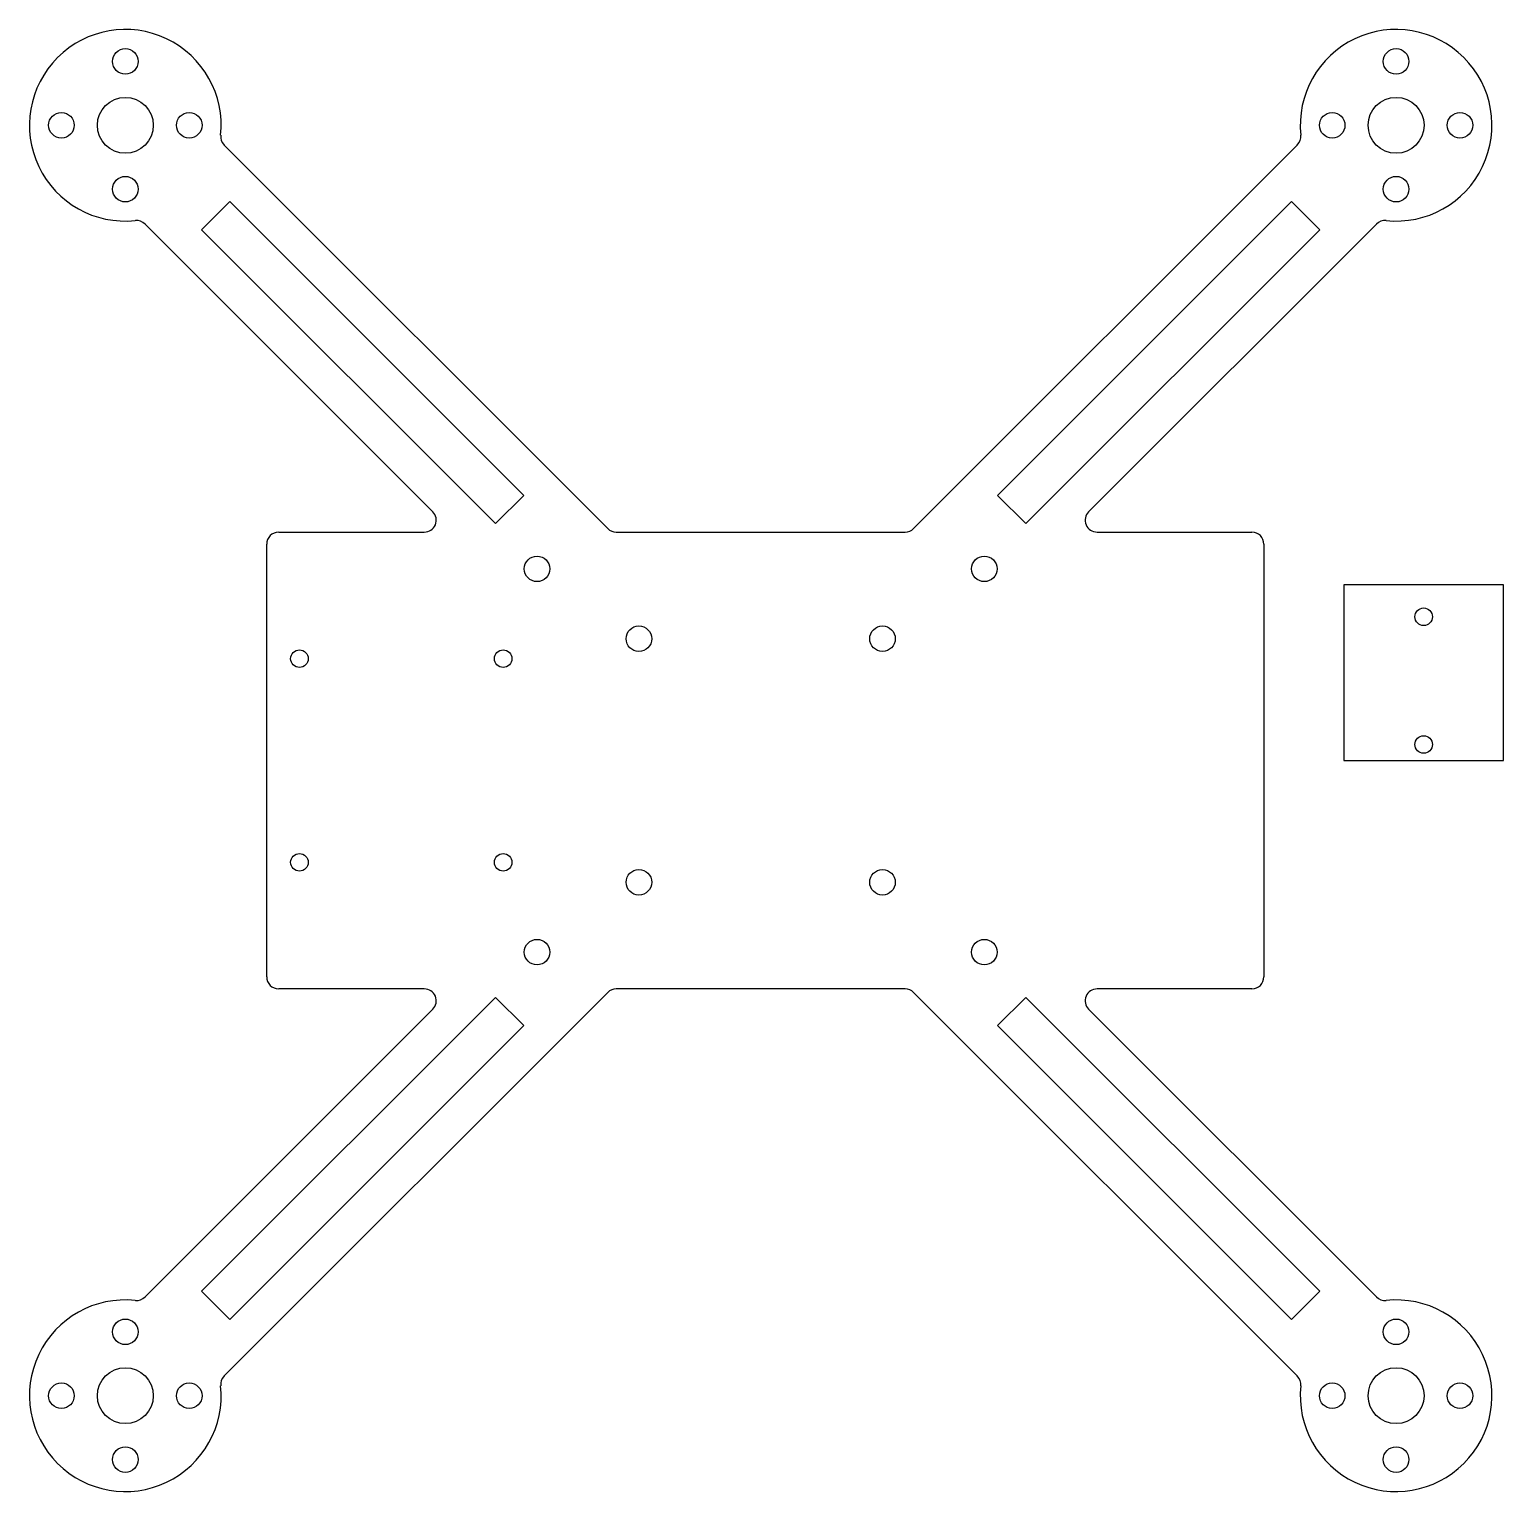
# Model space of a CAD drawing. Header units: millimetres. Extents: x -92 to 93, y -92 to 92.
import ezdxf

# ---------------------------------------------------------------- set-up
doc = ezdxf.new("R2010")
doc.units = ezdxf.units.MM
doc.layers.add('clamp_camera_mount', color=7, linetype='Continuous')
doc.layers.add('plate', color=7, linetype='Continuous')

msp = doc.modelspace()

# ---------------------------------------------------------------- linework, layer by layer
at = {"layer": 'clamp_camera_mount'}
for p, q in [((73, 22), (73, 0)), ((93, 22), (73, 22)), ((93, 0), (93, 22)), ((73, 0), (93, 0))]:
    msp.add_line(p, q, dxfattribs=at)
for centre in [(83, 18), (83, 2)]:
    msp.add_circle(centre, 1.1, dxfattribs=at)
at = {"layer": 'plate'}
for p, q in [((-67.18, 77.08), (-19.14, 29.04)), ((19.14, 29.04), (67.18, 77.08)), ((-66.47, 70), (-70, 66.47)), ((-29.66, 33.2), (-66.47, 70)), ((66.47, 70), (29.66, 33.2)), ((70, 66.47), (66.47, 70)), ((-41.06, 31.16), (-77.08, 67.18)), ((-70, 66.47), (-33.2, 29.66)), ((33.2, 29.66), (70, 66.47)), ((77.08, 67.18), (41.06, 31.16)), ((-33.2, 29.66), (-29.66, 33.2)), ((29.66, 33.2), (33.2, 29.66)), ((-60.35, 28.6), (-42.12, 28.6)), ((-18.08, 28.6), (18.08, 28.6)), ((42.12, 28.6), (61.5, 28.6)), ((-61.85, -27.1), (-61.85, 27.1)), ((63, 27.1), (63, -27.1)), ((-19.14, -29.04), (-67.18, -77.08)), ((-42.12, -28.6), (-60.35, -28.6)), ((18.08, -28.6), (-18.08, -28.6)), ((67.18, -77.08), (19.14, -29.04)), ((61.5, -28.6), (42.12, -28.6)), ((-77.08, -67.18), (-41.06, -31.16)), ((-33.2, -29.66), (-70, -66.47)), ((-29.66, -33.2), (-33.2, -29.66)), ((33.2, -29.66), (29.66, -33.2)), ((70, -66.47), (33.2, -29.66)), ((41.06, -31.16), (77.08, -67.18)), ((-66.47, -70), (-29.66, -33.2)), ((29.66, -33.2), (66.47, -70)), ((-70, -66.47), (-66.47, -70)), ((66.47, -70), (70, -66.47))]:
    msp.add_line(p, q, dxfattribs=at)
for centre, radius in [((-79.55, 87.55), 1.6), ((79.55, 87.55), 1.6), ((-79.55, 79.55), 3.5), ((79.55, 79.55), 3.5), ((-87.55, 79.55), 1.6), ((-71.55, 79.55), 1.6), ((71.55, 79.55), 1.6), ((87.55, 79.55), 1.6), ((-79.55, 71.55), 1.6), ((79.55, 71.55), 1.6), ((-28, 24), 1.6), ((28, 24), 1.6), ((-15.25, 15.25), 1.6), ((15.25, 15.25), 1.6), ((-57.75, 12.75), 1.1), ((-32.25, 12.75), 1.1), ((-57.75, -12.75), 1.1), ((-32.25, -12.75), 1.1), ((-15.25, -15.25), 1.6), ((15.25, -15.25), 1.6), ((-28, -24), 1.6), ((28, -24), 1.6), ((-79.55, -71.55), 1.6), ((79.55, -71.55), 1.6), ((-79.55, -79.55), 3.5), ((79.55, -79.55), 3.5), ((-87.55, -79.55), 1.6), ((-71.55, -79.55), 1.6), ((71.55, -79.55), 1.6), ((87.55, -79.55), 1.6), ((-79.55, -87.55), 1.6), ((79.55, -87.55), 1.6)]:
    msp.add_circle(centre, radius, dxfattribs=at)
for centre, radius, start, end in [((-79.55, 79.55), 12, -5.9772, 275.9772), ((79.55, 79.55), 12, -95.9772, 185.9772), ((-66.12, 78.14), 1.5, 174.0228, 225), ((66.12, 78.14), 1.5, -45, 5.9772), ((-78.14, 66.12), 1.5, 45, 95.9772), ((78.14, 66.12), 1.5, 84.0228, 135), ((-42.12, 30.1), 1.5, -90, 45), ((42.12, 30.1), 1.5, 135, 270), ((-60.35, 27.1), 1.5, -270, -180), ((-18.08, 30.1), 1.5, 225, 270), ((18.08, 30.1), 1.5, -90, -45), ((61.5, 27.1), 1.5, -360, -270), ((-60.35, -27.1), 1.5, -180, -90), ((61.5, -27.1), 1.5, -450, -360), ((-42.12, -30.1), 1.5, 315, 450), ((-18.08, -30.1), 1.5, 90, 135), ((18.08, -30.1), 1.5, 405, 450), ((42.12, -30.1), 1.5, 90, 225), ((-79.55, -79.55), 12, 84.0228, 365.9772), ((-78.14, -66.12), 1.5, 264.0228, 315), ((79.55, -79.55), 12, 174.0228, 455.9772), ((78.14, -66.12), 1.5, 225, 275.9772), ((-66.12, -78.14), 1.5, -225, -174.0228), ((66.12, -78.14), 1.5, -5.9772, 45)]:
    msp.add_arc(centre, radius, start, end, dxfattribs=at)

doc.saveas('drawing.dxf')
